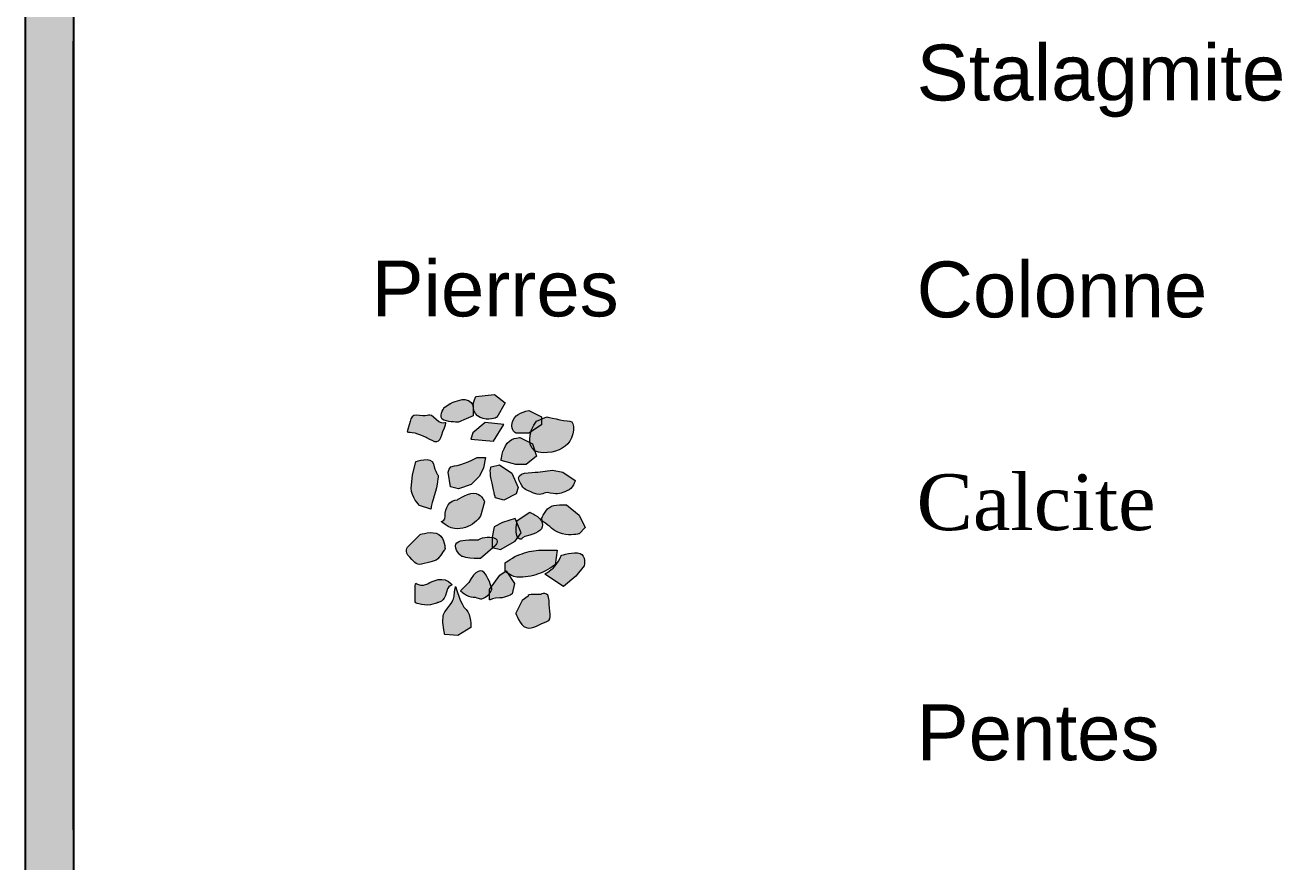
# Model space of a CAD drawing. Header units: metres. Extents: x -231 to 574, y -201 to 398.
# Drawn here: x -69.4 to -11.1, y -127 to -88.2 of the extents above; entities that cross this region are included whole.
import ezdxf

# ---------------------------------------------------------------- set-up
doc = ezdxf.new("R2010")
doc.units = ezdxf.units.M
doc.header["$MEASUREMENT"] = 0
for name, color, linetype in [("Blocs - Courant d'air", 204, 'Continuous'), ('Espace Papier - Cadre Visible', 250, 'Continuous'), ('Topo Dessin - Spéléothèmes', 26, 'Continuous')]:
    doc.layers.add(name, color=color, linetype=linetype)

# ---------------------------------------------------------------- blocks, each defined once
blk = doc.blocks.new('Pierre 001')
at = {"layer": 'Topo Dessin - Spéléothèmes'}
h = blk.add_hatch(color=255, dxfattribs=at)
h.dxf.hatch_style = 2
edge = h.paths.add_edge_path()
edge.add_spline(control_points=[(0.034, 0.653), (-0.393, 0.546), (-0.714, 0.439), (-0.821, 0.011), (-0.928, -0.417), (-0.607, -0.523), (-0.607, -0.523), (-0.607, -0.523), (0.034, -0.523), (0.034, -0.523), (0.034, -0.523), (0.676, -0.095), (0.676, -0.095), (0.676, -0.095), (0.676, 0.332), (0.676, 0.332), (0.676, 0.332), (0.034, 0.653), (0.034, 0.653)], knot_values=[0, 0, 0, 0, 1, 1, 1, 2, 2, 2, 3, 3, 3, 4, 4, 4, 5, 5, 5, 6, 6, 6, 6], degree=3, periodic=0)
at = {"layer": 'Topo Dessin - Spéléothèmes', "lineweight": 9}
blk.add_open_spline([(0.034, 0.653), (-0.393, 0.546), (-0.714, 0.439), (-0.821, 0.011), (-0.928, -0.417), (-0.607, -0.523), (-0.607, -0.523), (-0.607, -0.523), (0.034, -0.523), (0.034, -0.523), (0.034, -0.523), (0.676, -0.095), (0.676, -0.095), (0.676, -0.095), (0.676, 0.332), (0.676, 0.332), (0.676, 0.332), (0.034, 0.653), (0.034, 0.653)], degree=3, knots=[0, 0, 0, 0, 1, 1, 1, 2, 2, 2, 3, 3, 3, 4, 4, 4, 5, 5, 5, 6, 6, 6, 6], dxfattribs=at)
blk = doc.blocks.new('Pierre 002')
at = {"layer": 'Topo Dessin - Spéléothèmes'}
h = blk.add_hatch(color=255, dxfattribs=at)
h.dxf.hatch_style = 2
edge = h.paths.add_edge_path()
edge.add_spline(control_points=[(0.542, 0.773), (0.542, 0.773), (-0.314, 0.346), (-0.634, 0.346), (-0.955, 0.346), (-0.955, 0.025), (-0.955, 0.025), (-0.955, 0.025), (-0.848, -0.724), (-0.848, -0.724), (-0.848, -0.724), (-0.421, -0.831), (-0.421, -0.831), (-0.421, -0.831), (0.221, -0.617), (0.221, -0.617), (0.221, -0.617), (0.649, -0.189), (0.649, -0.189), (0.649, -0.189), (0.863, 0.239), (0.863, 0.239), (0.863, 0.239), (0.97, 0.773), (0.97, 0.773), (0.97, 0.773), (0.542, 0.773), (0.542, 0.773)], knot_values=[0, 0, 0, 0, 1, 1, 1, 2, 2, 2, 3, 3, 3, 4, 4, 4, 5, 5, 5, 6, 6, 6, 7, 7, 7, 8, 8, 8, 9, 9, 9, 9], degree=3, periodic=0)
at = {"layer": 'Topo Dessin - Spéléothèmes', "lineweight": 9}
blk.add_open_spline([(0.542, 0.773), (0.542, 0.773), (-0.314, 0.346), (-0.634, 0.346), (-0.955, 0.346), (-0.955, 0.025), (-0.955, 0.025), (-0.955, 0.025), (-0.848, -0.724), (-0.848, -0.724), (-0.848, -0.724), (-0.421, -0.831), (-0.421, -0.831), (-0.421, -0.831), (0.221, -0.617), (0.221, -0.617), (0.221, -0.617), (0.649, -0.189), (0.649, -0.189), (0.649, -0.189), (0.863, 0.239), (0.863, 0.239), (0.863, 0.239), (0.97, 0.773), (0.97, 0.773), (0.97, 0.773), (0.542, 0.773), (0.542, 0.773)], degree=3, knots=[0, 0, 0, 0, 1, 1, 1, 2, 2, 2, 3, 3, 3, 4, 4, 4, 5, 5, 5, 6, 6, 6, 7, 7, 7, 8, 8, 8, 9, 9, 9, 9], dxfattribs=at)
blk = doc.blocks.new('Pierre 003')
at = {"layer": 'Topo Dessin - Spéléothèmes'}
h = blk.add_hatch(color=255, dxfattribs=at)
h.dxf.hatch_style = 2
edge = h.paths.add_edge_path()
edge.add_spline(control_points=[(-0.373, 0.545), (-0.801, 0.545), (-1.015, 0.117), (-1.015, -0.31), (-1.015, -0.738), (-1.443, -0.417), (-1.015, -0.738), (-0.587, -1.059), (-0.159, -0.953), (0.161, -0.845), (0.482, -0.738), (0.803, -0.31), (0.803, -0.31), (0.803, -0.31), (1.017, 0.438), (1.017, 0.438), (1.017, 0.438), (0.91, 0.759), (0.589, 0.866), (0.269, 0.973), (-0.373, 0.545), (-0.373, 0.545)], knot_values=[0, 0, 0, 0, 1, 1, 1, 2, 2, 2, 3, 3, 3, 4, 4, 4, 5, 5, 5, 6, 6, 6, 7, 7, 7, 7], degree=3, periodic=0)
at = {"layer": 'Topo Dessin - Spéléothèmes', "lineweight": 9}
blk.add_open_spline([(-0.373, 0.545), (-0.801, 0.545), (-1.015, 0.117), (-1.015, -0.31), (-1.015, -0.738), (-1.443, -0.417), (-1.015, -0.738), (-0.587, -1.059), (-0.159, -0.953), (0.161, -0.845), (0.482, -0.738), (0.803, -0.31), (0.803, -0.31), (0.803, -0.31), (1.017, 0.438), (1.017, 0.438), (1.017, 0.438), (0.91, 0.759), (0.589, 0.866), (0.269, 0.973), (-0.373, 0.545), (-0.373, 0.545)], degree=3, knots=[0, 0, 0, 0, 1, 1, 1, 2, 2, 2, 3, 3, 3, 4, 4, 4, 5, 5, 5, 6, 6, 6, 7, 7, 7, 7], dxfattribs=at)
blk = doc.blocks.new('Pierre 004')
at = {"layer": 'Topo Dessin - Spéléothèmes'}
h = blk.add_hatch(color=255, dxfattribs=at)
h.dxf.hatch_style = 2
edge = h.paths.add_edge_path()
edge.add_spline(control_points=[(-0.449, 0.399), (-0.449, 0.399), (-0.771, 0.185), (-0.771, 0.185), (-0.771, 0.185), (-1.091, -0.35), (-0.771, -0.457), (-0.449, -0.564), (-0.022, -0.564), (-0.022, -0.564), (-0.022, -0.564), (0.38, -0.392), (0.38, -0.392), (0.38, -0.392), (0.727, -0.243), (0.727, -0.243), (0.727, -0.243), (0.727, 0.291), (0.727, 0.291), (0.727, 0.291), (0.62, 0.612), (0.299, 0.612), (-0.022, 0.612), (-0.449, 0.399), (-0.449, 0.399)], knot_values=[0, 0, 0, 0, 1, 1, 1, 2, 2, 2, 3, 3, 3, 4, 4, 4, 5, 5, 5, 6, 6, 6, 7, 7, 7, 8, 8, 8, 8], degree=3, periodic=0)
at = {"layer": 'Topo Dessin - Spéléothèmes', "lineweight": 9}
blk.add_open_spline([(-0.449, 0.399), (-0.449, 0.399), (-0.771, 0.185), (-0.771, 0.185), (-0.771, 0.185), (-1.091, -0.35), (-0.771, -0.457), (-0.449, -0.564), (-0.022, -0.564), (-0.022, -0.564), (-0.022, -0.564), (0.38, -0.392), (0.38, -0.392), (0.38, -0.392), (0.727, -0.243), (0.727, -0.243), (0.727, -0.243), (0.727, 0.291), (0.727, 0.291), (0.727, 0.291), (0.62, 0.612), (0.299, 0.612), (-0.022, 0.612), (-0.449, 0.399), (-0.449, 0.399)], degree=3, knots=[0, 0, 0, 0, 1, 1, 1, 2, 2, 2, 3, 3, 3, 4, 4, 4, 5, 5, 5, 6, 6, 6, 7, 7, 7, 8, 8, 8, 8], dxfattribs=at)
blk = doc.blocks.new('Pierre 005')
at = {"layer": 'Topo Dessin - Spéléothèmes'}
h = blk.add_hatch(color=255, dxfattribs=at)
h.dxf.hatch_style = 2
edge = h.paths.add_edge_path()
edge.add_spline(control_points=[(-0.857, 0.651), (-1.071, 0.223), (-1.071, -0.205), (-0.643, -0.419), (-0.215, -0.633), (0.213, -0.419), (0.213, -0.419), (0.213, -0.419), (0.641, 0.33), (0.641, 0.33), (0.641, 0.33), (0.106, 0.757), (0.106, 0.757), (0.106, 0.757), (-0.857, 0.651), (-0.857, 0.651)], knot_values=[0, 0, 0, 0, 1, 1, 1, 2, 2, 2, 3, 3, 3, 4, 4, 4, 5, 5, 5, 5], degree=3, periodic=0)
at = {"layer": 'Topo Dessin - Spéléothèmes', "lineweight": 9}
blk.add_open_spline([(-0.857, 0.651), (-1.071, 0.223), (-1.071, -0.205), (-0.643, -0.419), (-0.215, -0.633), (0.213, -0.419), (0.213, -0.419), (0.213, -0.419), (0.641, 0.33), (0.641, 0.33), (0.641, 0.33), (0.106, 0.757), (0.106, 0.757), (0.106, 0.757), (-0.857, 0.651), (-0.857, 0.651)], degree=3, knots=[0, 0, 0, 0, 1, 1, 1, 2, 2, 2, 3, 3, 3, 4, 4, 4, 5, 5, 5, 5], dxfattribs=at)
blk = doc.blocks.new('Pierre 006')
at = {"layer": 'Topo Dessin - Spéléothèmes'}
h = blk.add_hatch(color=255, dxfattribs=at)
h.dxf.hatch_style = 2
edge = h.paths.add_edge_path()
edge.add_spline(control_points=[(0.082, 0.683), (0.082, 0.683), (-0.453, 0.683), (-0.667, 0.256), (-0.881, -0.172), (-0.881, -0.493), (-0.881, -0.493), (-0.881, -0.493), (-0.132, -0.707), (-0.132, -0.707), (-0.132, -0.707), (0.403, -0.707), (0.403, -0.707), (0.403, -0.707), (0.938, -0.279), (0.938, -0.279), (0.938, -0.279), (0.724, 0.363), (0.724, 0.363), (0.724, 0.363), (0.082, 0.683), (0.082, 0.683)], knot_values=[0, 0, 0, 0, 1, 1, 1, 2, 2, 2, 3, 3, 3, 4, 4, 4, 5, 5, 5, 6, 6, 6, 7, 7, 7, 7], degree=3, periodic=0)
at = {"layer": 'Topo Dessin - Spéléothèmes', "lineweight": 9}
blk.add_open_spline([(0.082, 0.683), (0.082, 0.683), (-0.453, 0.683), (-0.667, 0.256), (-0.881, -0.172), (-0.881, -0.493), (-0.881, -0.493), (-0.881, -0.493), (-0.132, -0.707), (-0.132, -0.707), (-0.132, -0.707), (0.403, -0.707), (0.403, -0.707), (0.403, -0.707), (0.938, -0.279), (0.938, -0.279), (0.938, -0.279), (0.724, 0.363), (0.724, 0.363), (0.724, 0.363), (0.082, 0.683), (0.082, 0.683)], degree=3, knots=[0, 0, 0, 0, 1, 1, 1, 2, 2, 2, 3, 3, 3, 4, 4, 4, 5, 5, 5, 6, 6, 6, 7, 7, 7, 7], dxfattribs=at)
blk = doc.blocks.new('Pierre 007')
at = {"layer": 'Topo Dessin - Spéléothèmes'}
h = blk.add_hatch(color=255, dxfattribs=at)
h.dxf.hatch_style = 2
edge = h.paths.add_edge_path()
edge.add_spline(control_points=[(-0.91, -0.301), (-0.696, 0.234), (-0.803, 0.662), (-0.268, 0.555), (0.266, 0.447), (0.159, 0.768), (0.587, 0.34), (1.015, -0.087), (1.229, 0.447), (1.015, -0.087), (0.801, -0.622), (0.801, -0.942), (0.373, -0.729), (-0.054, -0.515), (0.374, -0.729), (-0.054, -0.515), (-0.482, -0.301), (-0.91, -0.301), (-0.91, -0.301)], knot_values=[0, 0, 0, 0, 1, 1, 1, 2, 2, 2, 3, 3, 3, 4, 4, 4, 5, 5, 5, 6, 6, 6, 6], degree=3, periodic=0)
at = {"layer": 'Topo Dessin - Spéléothèmes', "lineweight": 9}
blk.add_open_spline([(-0.91, -0.301), (-0.696, 0.234), (-0.803, 0.662), (-0.268, 0.555), (0.266, 0.447), (0.159, 0.768), (0.587, 0.34), (1.015, -0.087), (1.229, 0.447), (1.015, -0.087), (0.801, -0.622), (0.801, -0.942), (0.373, -0.729), (-0.054, -0.515), (0.374, -0.729), (-0.054, -0.515), (-0.482, -0.301), (-0.91, -0.301), (-0.91, -0.301)], degree=3, knots=[0, 0, 0, 0, 1, 1, 1, 2, 2, 2, 3, 3, 3, 4, 4, 4, 5, 5, 5, 6, 6, 6, 6], dxfattribs=at)
blk = doc.blocks.new('Pierre 008')
at = {"layer": 'Topo Dessin - Spéléothèmes'}
h = blk.add_hatch(color=255, dxfattribs=at)
h.dxf.hatch_style = 2
h.paths.add_polyline_path([(-0.134, 0.486), (-0.776, -0.049), (-0.883, -0.37), (0.293, -0.477), (0.828, 0.379)])
at = {"layer": 'Topo Dessin - Spéléothèmes', "lineweight": 9}
blk.add_lwpolyline([(-0.134, 0.486), (-0.776, -0.049), (-0.883, -0.37), (-0.883, -0.37), (0.293, -0.477), (0.828, 0.379), (-0.134, 0.486)], dxfattribs=at)
blk = doc.blocks.new('Pierre 009')
at = {"layer": 'Topo Dessin - Spéléothèmes'}
h = blk.add_hatch(color=255, dxfattribs=at)
h.dxf.hatch_style = 2
edge = h.paths.add_edge_path()
edge.add_spline(control_points=[(-0.702, 0.705), (-1.13, 0.17), (-1.237, -0.793), (-0.595, -0.899), (0.047, -1.007), (0.581, -0.793), (0.902, -0.472), (1.223, -0.151), (1.33, 0.705), (1.009, 0.705), (0.688, 0.705), (-0.167, 0.918), (-0.167, 0.918), (-0.167, 0.918), (-0.702, 0.705), (-0.702, 0.705)], knot_values=[0, 0, 0, 0, 1, 1, 1, 2, 2, 2, 3, 3, 3, 4, 4, 4, 5, 5, 5, 5], degree=3, periodic=0)
at = {"layer": 'Topo Dessin - Spéléothèmes', "lineweight": 9}
blk.add_open_spline([(-0.702, 0.705), (-1.13, 0.17), (-1.237, -0.793), (-0.595, -0.899), (0.047, -1.007), (0.581, -0.793), (0.902, -0.472), (1.223, -0.151), (1.33, 0.705), (1.009, 0.705), (0.688, 0.705), (-0.167, 0.918), (-0.167, 0.918), (-0.167, 0.918), (-0.702, 0.705), (-0.702, 0.705)], degree=3, knots=[0, 0, 0, 0, 1, 1, 1, 2, 2, 2, 3, 3, 3, 4, 4, 4, 5, 5, 5, 5], dxfattribs=at)
blk = doc.blocks.new('Pierre 010')
at = {"layer": 'Topo Dessin - Spéléothèmes'}
h = blk.add_hatch(color=255, dxfattribs=at)
h.dxf.hatch_style = 2
edge = h.paths.add_edge_path()
edge.add_spline(control_points=[(-0.777, -0.303), (-0.786, -0.744), (-0.353, -1.194), (-0.353, -1.194), (-0.353, -1.194), (0.24, -1.387), (0.24, -1.387), (0.24, -1.387), (0.216, -1.283), (0.41, -0.69), (0.603, -0.097), (0.611, 0.344), (0.611, 0.344), (0.611, 0.344), (0.46, 0.528), (0.364, 0.945), (0.268, 1.363), (-0.542, 1.067), (-0.542, 1.067), (-0.542, 1.067), (-0.711, 0.37), (-0.711, 0.37), (-0.711, 0.37), (-0.777, -0.303), (-0.777, -0.303)], knot_values=[0, 0, 0, 0, 1, 1, 1, 2, 2, 2, 3, 3, 3, 4, 4, 4, 5, 5, 5, 6, 6, 6, 7, 7, 7, 8, 8, 8, 8], degree=3, periodic=0)
at = {"layer": 'Topo Dessin - Spéléothèmes', "lineweight": 9}
blk.add_open_spline([(-0.777, -0.303), (-0.786, -0.744), (-0.353, -1.194), (-0.353, -1.194), (-0.353, -1.194), (0.24, -1.387), (0.24, -1.387), (0.24, -1.387), (0.216, -1.283), (0.41, -0.69), (0.603, -0.097), (0.611, 0.344), (0.611, 0.344), (0.611, 0.344), (0.46, 0.528), (0.364, 0.945), (0.268, 1.363), (-0.542, 1.067), (-0.542, 1.067), (-0.542, 1.067), (-0.711, 0.37), (-0.711, 0.37), (-0.711, 0.37), (-0.777, -0.303), (-0.777, -0.303)], degree=3, knots=[0, 0, 0, 0, 1, 1, 1, 2, 2, 2, 3, 3, 3, 4, 4, 4, 5, 5, 5, 6, 6, 6, 7, 7, 7, 8, 8, 8, 8], dxfattribs=at)
blk = doc.blocks.new('Pierre 011')
at = {"layer": 'Topo Dessin - Spéléothèmes'}
h = blk.add_hatch(color=255, dxfattribs=at)
h.dxf.hatch_style = 2
edge = h.paths.add_edge_path()
edge.add_spline(control_points=[(-0.633, 0.8), (-0.633, 0.8), (-0.74, 0.693), (-0.633, 0.158), (-0.526, -0.377), (-0.419, -0.804), (-0.419, -0.804), (-0.419, -0.804), (0.008, -0.912), (0.008, -0.912), (0.008, -0.912), (0.65, -0.591), (0.65, -0.591), (0.65, -0.591), (0.757, -0.269), (0.757, -0.269), (0.757, -0.269), (0.436, 0.479), (0.436, 0.479), (0.436, 0.479), (-0.205, 0.907), (-0.205, 0.907), (-0.205, 0.907), (-0.633, 0.8), (-0.633, 0.8)], knot_values=[0, 0, 0, 0, 1, 1, 1, 2, 2, 2, 3, 3, 3, 4, 4, 4, 5, 5, 5, 6, 6, 6, 7, 7, 7, 8, 8, 8, 8], degree=3, periodic=0)
at = {"layer": 'Topo Dessin - Spéléothèmes', "lineweight": 9}
blk.add_open_spline([(-0.633, 0.8), (-0.633, 0.8), (-0.74, 0.693), (-0.633, 0.158), (-0.526, -0.377), (-0.419, -0.804), (-0.419, -0.804), (-0.419, -0.804), (0.008, -0.912), (0.008, -0.912), (0.008, -0.912), (0.65, -0.591), (0.65, -0.591), (0.65, -0.591), (0.757, -0.269), (0.757, -0.269), (0.757, -0.269), (0.436, 0.479), (0.436, 0.479), (0.436, 0.479), (-0.205, 0.907), (-0.205, 0.907), (-0.205, 0.907), (-0.633, 0.8), (-0.633, 0.8)], degree=3, knots=[0, 0, 0, 0, 1, 1, 1, 2, 2, 2, 3, 3, 3, 4, 4, 4, 5, 5, 5, 6, 6, 6, 7, 7, 7, 8, 8, 8, 8], dxfattribs=at)
blk = doc.blocks.new('Pierre 012')
at = {"layer": 'Topo Dessin - Spéléothèmes'}
h = blk.add_hatch(color=255, dxfattribs=at)
h.dxf.hatch_style = 2
edge = h.paths.add_edge_path()
edge.add_spline(control_points=[(-0.425, 0.428), (-0.746, 0.428), (-1.601, 0.428), (-1.387, 0), (-1.173, -0.428), (-1.174, -0.428), (-0.639, -0.642), (-0.104, -0.856), (-0.211, -0.535), (0.217, -0.642), (0.645, -0.748), (0.751, -0.642), (1.072, -0.535), (1.394, -0.428), (1.5, 0), (1.5, 0), (1.5, 0), (0.859, 0.428), (0.859, 0.428), (0.859, 0.428), (0.324, 0.534), (0.324, 0.534), (0.324, 0.534), (-0.425, 0.428), (-0.425, 0.428)], knot_values=[0, 0, 0, 0, 1, 1, 1, 2, 2, 2, 3, 3, 3, 4, 4, 4, 5, 5, 5, 6, 6, 6, 7, 7, 7, 8, 8, 8, 8], degree=3, periodic=0)
at = {"layer": 'Topo Dessin - Spéléothèmes', "lineweight": 9}
blk.add_open_spline([(-0.425, 0.428), (-0.746, 0.428), (-1.601, 0.428), (-1.387, 0), (-1.173, -0.428), (-1.174, -0.428), (-0.639, -0.642), (-0.104, -0.856), (-0.211, -0.535), (0.217, -0.642), (0.645, -0.748), (0.751, -0.642), (1.072, -0.535), (1.394, -0.428), (1.5, 0), (1.5, 0), (1.5, 0), (0.859, 0.428), (0.859, 0.428), (0.859, 0.428), (0.324, 0.534), (0.324, 0.534), (0.324, 0.534), (-0.425, 0.428), (-0.425, 0.428)], degree=3, knots=[0, 0, 0, 0, 1, 1, 1, 2, 2, 2, 3, 3, 3, 4, 4, 4, 5, 5, 5, 6, 6, 6, 7, 7, 7, 8, 8, 8, 8], dxfattribs=at)
blk = doc.blocks.new('Pierre 013')
at = {"layer": 'Topo Dessin - Spéléothèmes'}
h = blk.add_hatch(color=255, dxfattribs=at)
h.dxf.hatch_style = 2
edge = h.paths.add_edge_path()
edge.add_spline(control_points=[(-0.383, 0.707), (-0.383, 0.707), (-1.024, 0.065), (-1.024, 0.065), (-1.024, 0.065), (-1.238, -0.148), (-0.917, -0.469), (-0.596, -0.791), (-0.597, -0.898), (-0.169, -0.791), (0.259, -0.684), (0.473, -0.684), (0.687, -0.363), (0.901, -0.042), (0.901, -0.042), (0.901, -0.042), (0.901, -0.042), (0.901, 0.492), (0.58, 0.707), (0.259, 0.92), (-0.383, 0.707), (-0.383, 0.707)], knot_values=[0, 0, 0, 0, 1, 1, 1, 2, 2, 2, 3, 3, 3, 4, 4, 4, 5, 5, 5, 6, 6, 6, 7, 7, 7, 7], degree=3, periodic=0)
at = {"layer": 'Topo Dessin - Spéléothèmes', "lineweight": 9}
blk.add_open_spline([(-0.383, 0.707), (-0.383, 0.707), (-1.024, 0.065), (-1.024, 0.065), (-1.024, 0.065), (-1.238, -0.148), (-0.917, -0.469), (-0.596, -0.791), (-0.597, -0.898), (-0.169, -0.791), (0.259, -0.684), (0.473, -0.684), (0.687, -0.363), (0.901, -0.042), (0.901, -0.042), (0.901, -0.042), (0.901, -0.042), (0.901, 0.492), (0.58, 0.707), (0.259, 0.92), (-0.383, 0.707), (-0.383, 0.707)], degree=3, knots=[0, 0, 0, 0, 1, 1, 1, 2, 2, 2, 3, 3, 3, 4, 4, 4, 5, 5, 5, 6, 6, 6, 7, 7, 7, 7], dxfattribs=at)
blk = doc.blocks.new('Pierre 014')
at = {"layer": 'Topo Dessin - Spéléothèmes'}
h = blk.add_hatch(color=255, dxfattribs=at)
h.dxf.hatch_style = 2
h.paths.add_polyline_path([(-0.203, 0.595), (-0.631, 0.382), (-0.738, -0.153), (-0.738, -0.688), (-0.31, -0.795), (0.439, -0.367), (0.76, 0.06), (0.439, 0.809)])
at = {"layer": 'Topo Dessin - Spéléothèmes', "lineweight": 9}
blk.add_lwpolyline([(-0.203, 0.595), (-0.631, 0.382), (-0.738, -0.153), (-0.738, -0.688), (-0.31, -0.795), (0.439, -0.367), (0.76, 0.06), (0.439, 0.809), (-0.203, 0.595)], dxfattribs=at)
blk = doc.blocks.new('Pierre 015')
at = {"layer": 'Topo Dessin - Spéléothèmes'}
h = blk.add_hatch(color=255, dxfattribs=at)
h.dxf.hatch_style = 2
edge = h.paths.add_edge_path()
edge.add_spline(control_points=[(0.146, 0.856), (-0.389, 0.856), (-0.709, 0.856), (-0.923, 0.535), (-1.137, 0.214), (-1.244, 0.107), (-0.923, -0.107), (-0.602, -0.321), (-0.496, -0.534), (-0.068, -0.641), (0.36, -0.749), (0.788, -0.641), (0.788, -0.641), (0.788, -0.641), (1.108, -0.321), (1.108, -0.321), (1.108, -0.321), (0.788, 0.321), (0.788, 0.321), (0.788, 0.321), (0.146, 0.856), (0.146, 0.856)], knot_values=[0, 0, 0, 0, 1, 1, 1, 2, 2, 2, 3, 3, 3, 4, 4, 4, 5, 5, 5, 6, 6, 6, 7, 7, 7, 7], degree=3, periodic=0)
at = {"layer": 'Topo Dessin - Spéléothèmes', "lineweight": 9}
blk.add_open_spline([(0.146, 0.856), (-0.389, 0.856), (-0.709, 0.856), (-0.923, 0.535), (-1.137, 0.214), (-1.244, 0.107), (-0.923, -0.107), (-0.602, -0.321), (-0.496, -0.534), (-0.068, -0.641), (0.36, -0.749), (0.788, -0.641), (0.788, -0.641), (0.788, -0.641), (1.108, -0.321), (1.108, -0.321), (1.108, -0.321), (0.788, 0.321), (0.788, 0.321), (0.788, 0.321), (0.146, 0.856), (0.146, 0.856)], degree=3, knots=[0, 0, 0, 0, 1, 1, 1, 2, 2, 2, 3, 3, 3, 4, 4, 4, 5, 5, 5, 6, 6, 6, 7, 7, 7, 7], dxfattribs=at)
blk = doc.blocks.new('Pierre 016')
at = {"layer": 'Topo Dessin - Spéléothèmes'}
h = blk.add_hatch(color=255, dxfattribs=at)
h.dxf.hatch_style = 2
edge = h.paths.add_edge_path()
edge.add_spline(control_points=[(0.192, 0.604), (-0.45, 0.283), (-0.45, 1.031), (-0.45, 0.283), (-0.45, -0.466), (-0.557, -0.359), (-0.129, -0.466), (0.298, -0.573), (0.726, -0.359), (0.726, -0.359), (0.726, -0.359), (1.047, -0.359), (1.154, 0.176), (1.261, 0.71), (1.688, 0.39), (1.261, 0.71), (0.833, 1.031), (0.192, 0.604), (0.192, 0.604)], knot_values=[0, 0, 0, 0, 1, 1, 1, 2, 2, 2, 3, 3, 3, 4, 4, 4, 5, 5, 5, 6, 6, 6, 6], degree=3, periodic=0)
at = {"layer": 'Topo Dessin - Spéléothèmes', "lineweight": 9}
blk.add_open_spline([(0.192, 0.604), (-0.45, 0.283), (-0.45, 1.031), (-0.45, 0.283), (-0.45, -0.466), (-0.557, -0.359), (-0.129, -0.466), (0.298, -0.573), (0.726, -0.359), (0.726, -0.359), (0.726, -0.359), (1.047, -0.359), (1.154, 0.176), (1.261, 0.71), (1.688, 0.39), (1.261, 0.71), (0.833, 1.031), (0.192, 0.604), (0.192, 0.604)], degree=3, knots=[0, 0, 0, 0, 1, 1, 1, 2, 2, 2, 3, 3, 3, 4, 4, 4, 5, 5, 5, 6, 6, 6, 6], dxfattribs=at)
blk = doc.blocks.new('Pierre 018')
at = {"layer": 'Topo Dessin - Spéléothèmes'}
h = blk.add_hatch(color=255, dxfattribs=at)
h.dxf.hatch_style = 2
edge = h.paths.add_edge_path()
edge.add_spline(control_points=[(-0.413, 0.752), (-0.413, 0.752), (-0.627, 0.218), (-0.948, 0.004), (-1.269, -0.21), (-1.269, -0.21), (-1.269, -0.21), (-1.269, -0.21), (-0.306, -0.852), (-0.306, -0.852), (-0.306, -0.852), (0.336, -0.317), (0.336, -0.317), (0.336, -0.317), (0.763, 0.218), (0.763, 0.218), (0.763, 0.218), (0.87, 0.752), (0.55, 0.859), (0.229, 0.966), (-0.413, 0.752), (-0.413, 0.752)], knot_values=[0, 0, 0, 0, 1, 1, 1, 2, 2, 2, 3, 3, 3, 4, 4, 4, 5, 5, 5, 6, 6, 6, 7, 7, 7, 7], degree=3, periodic=0)
at = {"layer": 'Topo Dessin - Spéléothèmes', "lineweight": 9}
blk.add_open_spline([(-0.413, 0.752), (-0.413, 0.752), (-0.627, 0.218), (-0.948, 0.004), (-1.269, -0.21), (-1.269, -0.21), (-1.269, -0.21), (-1.269, -0.21), (-0.306, -0.852), (-0.306, -0.852), (-0.306, -0.852), (0.336, -0.317), (0.336, -0.317), (0.336, -0.317), (0.763, 0.218), (0.763, 0.218), (0.763, 0.218), (0.87, 0.752), (0.55, 0.859), (0.229, 0.966), (-0.413, 0.752), (-0.413, 0.752)], degree=3, knots=[0, 0, 0, 0, 1, 1, 1, 2, 2, 2, 3, 3, 3, 4, 4, 4, 5, 5, 5, 6, 6, 6, 7, 7, 7, 7], dxfattribs=at)
blk = doc.blocks.new('Pierre 019')
at = {"layer": 'Topo Dessin - Spéléothèmes'}
h = blk.add_hatch(color=255, dxfattribs=at)
h.dxf.hatch_style = 2
edge = h.paths.add_edge_path()
edge.add_spline(control_points=[(-0.503, 0.151), (-0.182, 0.793), (0.139, 0.9), (0.352, 0.579), (0.566, 0.259), (0.673, -0.169), (0.673, -0.169), (0.673, -0.169), (0.673, -0.383), (0.352, -0.597), (0.031, -0.811), (0.032, -0.597), (-0.289, -0.597), (-0.61, -0.597), (-0.931, -0.277), (-0.931, -0.277), (-0.931, -0.277), (-0.503, 0.151), (-0.503, 0.151)], knot_values=[0, 0, 0, 0, 1, 1, 1, 2, 2, 2, 3, 3, 3, 4, 4, 4, 5, 5, 5, 6, 6, 6, 6], degree=3, periodic=0)
at = {"layer": 'Topo Dessin - Spéléothèmes', "lineweight": 9}
blk.add_open_spline([(-0.503, 0.151), (-0.182, 0.793), (0.139, 0.9), (0.352, 0.579), (0.566, 0.259), (0.673, -0.169), (0.673, -0.169), (0.673, -0.169), (0.673, -0.383), (0.352, -0.597), (0.031, -0.811), (0.032, -0.597), (-0.289, -0.597), (-0.61, -0.597), (-0.931, -0.277), (-0.931, -0.277), (-0.931, -0.277), (-0.503, 0.151), (-0.503, 0.151)], degree=3, knots=[0, 0, 0, 0, 1, 1, 1, 2, 2, 2, 3, 3, 3, 4, 4, 4, 5, 5, 5, 6, 6, 6, 6], dxfattribs=at)
blk = doc.blocks.new('Pierre 020')
at = {"layer": 'Topo Dessin - Spéléothèmes'}
h = blk.add_hatch(color=255, dxfattribs=at)
h.dxf.hatch_style = 2
edge = h.paths.add_edge_path()
edge.add_spline(control_points=[(-0.314, 0.78), (-0.421, 0.886), (0.336, 0.866), (0.336, 0.866), (0.336, 0.866), (0.764, 1.079), (0.764, 0.545), (0.764, 0.01), (0.977, -0.417), (0.657, -0.525), (0.336, -0.632), (-0.092, -0.953), (-0.413, -0.846), (-0.734, -0.738), (-0.948, -0.097), (-0.948, -0.097), (-0.948, -0.097), (-0.627, 0.545), (-0.627, 0.545), (-0.627, 0.545), (-0.314, 0.78), (-0.314, 0.78)], knot_values=[0, 0, 0, 0, 1, 1, 1, 2, 2, 2, 3, 3, 3, 4, 4, 4, 5, 5, 5, 6, 6, 6, 7, 7, 7, 7], degree=3, periodic=0)
at = {"layer": 'Topo Dessin - Spéléothèmes', "lineweight": 9}
blk.add_open_spline([(-0.314, 0.78), (-0.421, 0.886), (0.336, 0.866), (0.336, 0.866), (0.336, 0.866), (0.764, 1.079), (0.764, 0.545), (0.764, 0.01), (0.977, -0.417), (0.657, -0.525), (0.336, -0.632), (-0.092, -0.953), (-0.413, -0.846), (-0.734, -0.738), (-0.948, -0.097), (-0.948, -0.097), (-0.948, -0.097), (-0.627, 0.545), (-0.627, 0.545), (-0.627, 0.545), (-0.314, 0.78), (-0.314, 0.78)], degree=3, knots=[0, 0, 0, 0, 1, 1, 1, 2, 2, 2, 3, 3, 3, 4, 4, 4, 5, 5, 5, 6, 6, 6, 7, 7, 7, 7], dxfattribs=at)
blk = doc.blocks.new('Pierre 021')
at = {"layer": 'Topo Dessin - Spéléothèmes'}
h = blk.add_hatch(color=255, dxfattribs=at)
h.dxf.hatch_style = 2
edge = h.paths.add_edge_path()
edge.add_spline(control_points=[(-0.169, 1.68), (-0.217, 1.538), (-0.223, 1.425), (-0.231, 1.315), (-0.244, 1.141), (-0.264, 0.974), (-0.467, 0.716), (-0.798, 0.296), (-0.798, 0.296), (-0.819, -0.041), (-0.84, -0.379), (-0.731, -0.793), (-0.731, -0.793), (-0.731, -0.793), (-0.055, -0.835), (-0.055, -0.835), (-0.055, -0.835), (0.613, -0.436), (0.613, -0.436), (0.613, -0.436), (0.656, 0.239), (0.367, 0.494), (0.078, 0.749), (-0.169, 1.68), (-0.169, 1.68)], knot_values=[0, 0, 0, 0, 1, 1, 1, 2, 2, 2, 3, 3, 3, 4, 4, 4, 5, 5, 5, 6, 6, 6, 7, 7, 7, 8, 8, 8, 8], degree=3, periodic=0)
at = {"layer": 'Topo Dessin - Spéléothèmes', "lineweight": 9}
blk.add_open_spline([(-0.169, 1.68), (-0.217, 1.538), (-0.223, 1.425), (-0.231, 1.315), (-0.244, 1.141), (-0.264, 0.974), (-0.467, 0.716), (-0.798, 0.296), (-0.798, 0.296), (-0.819, -0.041), (-0.84, -0.379), (-0.731, -0.793), (-0.731, -0.793), (-0.731, -0.793), (-0.055, -0.835), (-0.055, -0.835), (-0.055, -0.835), (0.613, -0.436), (0.613, -0.436), (0.613, -0.436), (0.656, 0.239), (0.367, 0.494), (0.078, 0.749), (-0.169, 1.68), (-0.169, 1.68)], degree=3, knots=[0, 0, 0, 0, 1, 1, 1, 2, 2, 2, 3, 3, 3, 4, 4, 4, 5, 5, 5, 6, 6, 6, 7, 7, 7, 8, 8, 8, 8], dxfattribs=at)
blk = doc.blocks.new('Pierre 022')
at = {"layer": 'Topo Dessin - Spéléothèmes'}
h = blk.add_hatch(color=255, dxfattribs=at)
h.dxf.hatch_style = 2
edge = h.paths.add_edge_path()
edge.add_spline(control_points=[(-0.664, 0.182), (-0.878, -0.887), (-0.45, -0.781), (-0.45, -0.781), (-0.45, -0.781), (-0.45, -0.674), (-0.022, -0.567), (0.406, -0.46), (0.726, -0.246), (0.619, 0.075), (0.513, 0.395), (-0.022, 0.61), (-0.022, 0.61), (-0.022, 0.61), (-0.664, 0.182), (-0.664, 0.182)], knot_values=[0, 0, 0, 0, 1, 1, 1, 2, 2, 2, 3, 3, 3, 4, 4, 4, 5, 5, 5, 5], degree=3, periodic=0)
at = {"layer": 'Topo Dessin - Spéléothèmes', "lineweight": 9}
blk.add_open_spline([(-0.664, 0.182), (-0.878, -0.887), (-0.45, -0.781), (-0.45, -0.781), (-0.45, -0.781), (-0.45, -0.674), (-0.022, -0.567), (0.406, -0.46), (0.726, -0.246), (0.619, 0.075), (0.513, 0.395), (-0.022, 0.61), (-0.022, 0.61), (-0.022, 0.61), (-0.664, 0.182), (-0.664, 0.182)], degree=3, knots=[0, 0, 0, 0, 1, 1, 1, 2, 2, 2, 3, 3, 3, 4, 4, 4, 5, 5, 5, 5], dxfattribs=at)
blk = doc.blocks.new('Pierre 024')
at = {"layer": 'Topo Dessin - Spéléothèmes'}
h = blk.add_hatch(color=255, dxfattribs=at)
h.dxf.hatch_style = 2
edge = h.paths.add_edge_path()
edge.add_spline(control_points=[(0.09, 0.42), (-0.021, 0.42), (-0.129, 0.42), (-0.231, 0.419), (-0.721, 0.41), (-1.086, 0.365), (-1.086, 0.1), (-1.086, -0.221), (-0.766, -0.436), (-0.766, -0.436), (-0.766, -0.436), (-0.445, -0.543), (-0.124, -0.543), (0.197, -0.543), (0.197, -0.543), (0.197, -0.543), (0.197, -0.543), (0.945, 0.1), (0.945, 0.1), (0.945, 0.1), (1.266, 0.42), (0.838, 0.527), (0.411, 0.634), (0.09, 0.42), (0.09, 0.42)], knot_values=[0, 0, 0, 0, 1, 1, 1, 2, 2, 2, 3, 3, 3, 4, 4, 4, 5, 5, 5, 6, 6, 6, 7, 7, 7, 8, 8, 8, 8], degree=3, periodic=0)
at = {"layer": 'Topo Dessin - Spéléothèmes', "lineweight": 9}
blk.add_open_spline([(0.09, 0.42), (-0.021, 0.42), (-0.129, 0.42), (-0.231, 0.419), (-0.721, 0.41), (-1.086, 0.365), (-1.086, 0.1), (-1.086, -0.221), (-0.766, -0.436), (-0.766, -0.436), (-0.766, -0.436), (-0.445, -0.543), (-0.124, -0.543), (0.197, -0.543), (0.197, -0.543), (0.197, -0.543), (0.197, -0.543), (0.945, 0.1), (0.945, 0.1), (0.945, 0.1), (1.266, 0.42), (0.838, 0.527), (0.411, 0.634), (0.09, 0.42), (0.09, 0.42)], degree=3, knots=[0, 0, 0, 0, 1, 1, 1, 2, 2, 2, 3, 3, 3, 4, 4, 4, 5, 5, 5, 6, 6, 6, 7, 7, 7, 8, 8, 8, 8], dxfattribs=at)
blk = doc.blocks.new('Pierre 017')
at = {"layer": 'Topo Dessin - Spéléothèmes'}
h = blk.add_hatch(color=255, dxfattribs=at)
h.dxf.hatch_style = 2
edge = h.paths.add_edge_path()
edge.add_spline(control_points=[(-0.176, 0.611), (-0.176, 0.611), (-0.711, -0.138), (-0.711, -0.138), (-0.711, -0.138), (-0.711, -0.673), (-0.711, -0.673), (-0.711, -0.673), (-0.497, -0.566), (-0.176, -0.566), (0.145, -0.566), (0.466, -0.352), (0.466, -0.352), (0.466, -0.352), (0.572, 0.183), (0.572, 0.183), (0.572, 0.183), (0.145, 0.824), (0.145, 0.824), (0.145, 0.824), (-0.176, 0.611), (-0.176, 0.611)], knot_values=[0, 0, 0, 0, 1, 1, 1, 2, 2, 2, 3, 3, 3, 4, 4, 4, 5, 5, 5, 6, 6, 6, 7, 7, 7, 7], degree=3, periodic=0)
at = {"layer": 'Topo Dessin - Spéléothèmes', "lineweight": 9}
blk.add_open_spline([(-0.176, 0.611), (-0.176, 0.611), (-0.711, -0.138), (-0.711, -0.138), (-0.711, -0.138), (-0.711, -0.673), (-0.711, -0.673), (-0.711, -0.673), (-0.497, -0.566), (-0.176, -0.566), (0.145, -0.566), (0.466, -0.352), (0.466, -0.352), (0.466, -0.352), (0.572, 0.183), (0.572, 0.183), (0.572, 0.183), (0.145, 0.824), (0.145, 0.824), (0.145, 0.824), (-0.176, 0.611), (-0.176, 0.611)], degree=3, knots=[0, 0, 0, 0, 1, 1, 1, 2, 2, 2, 3, 3, 3, 4, 4, 4, 5, 5, 5, 6, 6, 6, 7, 7, 7, 7], dxfattribs=at)
blk = doc.blocks.new('Pierre 025')
at = {"layer": 'Topo Dessin - Spéléothèmes'}
h = blk.add_hatch(color=255, dxfattribs=at)
h.dxf.hatch_style = 2
edge = h.paths.add_edge_path()
edge.add_spline(control_points=[(0.424, 0.588), (0.102, 0.588), (-0.219, 0.481), (-0.539, 0.374), (-0.86, 0.266), (-1.288, -0.054), (-1.288, -0.054), (-1.288, -0.054), (-1.288, -0.482), (-1.288, -0.482), (-1.288, -0.482), (-0.967, -0.803), (-0.539, -0.803), (-0.111, -0.803), (0.209, -0.695), (0.53, -0.589), (0.851, -0.482), (1.279, -0.161), (1.279, -0.161), (1.279, -0.161), (1.386, 0.588), (1.386, 0.588), (1.386, 0.588), (0.424, 0.588), (0.424, 0.588)], knot_values=[0, 0, 0, 0, 1, 1, 1, 2, 2, 2, 3, 3, 3, 4, 4, 4, 5, 5, 5, 6, 6, 6, 7, 7, 7, 8, 8, 8, 8], degree=3, periodic=0)
at = {"layer": 'Topo Dessin - Spéléothèmes', "lineweight": 9}
blk.add_open_spline([(0.424, 0.588), (0.102, 0.588), (-0.219, 0.481), (-0.539, 0.374), (-0.86, 0.266), (-1.288, -0.054), (-1.288, -0.054), (-1.288, -0.054), (-1.288, -0.482), (-1.288, -0.482), (-1.288, -0.482), (-0.967, -0.803), (-0.539, -0.803), (-0.111, -0.803), (0.209, -0.695), (0.53, -0.589), (0.851, -0.482), (1.279, -0.161), (1.279, -0.161), (1.279, -0.161), (1.386, 0.588), (1.386, 0.588), (1.386, 0.588), (0.424, 0.588), (0.424, 0.588)], degree=3, knots=[0, 0, 0, 0, 1, 1, 1, 2, 2, 2, 3, 3, 3, 4, 4, 4, 5, 5, 5, 6, 6, 6, 7, 7, 7, 8, 8, 8, 8], dxfattribs=at)
blk = doc.blocks.new('Pierres')
at = {"layer": 'Topo Dessin - Spéléothèmes'}
for name, p in [('Pierre 004', (-1.867, 4.704)), ('Pierre 005', (-0.132, 4.806)), ('Pierre 007', (-3.63, 3.939)), ('Pierre 001', (1.705, 4.092)), ('Pierre 008', (-0.372, 3.637)), ('Pierre 009', (2.837, 3.496)), ('Pierre 006', (1.195, 2.665)), ('Pierre 010', (-3.545, 1.045)), ('Pierre 002', (-1.459, 1.543)), ('Pierre 011', (0.432, 1.045)), ('Pierre 012', (2.624, 1.135)), ('Pierre 003', (-1.561, -0.395)), ('Pierre 022', (1.807, -1.109)), ('Pierre 015', (3.534, -0.97)), ('Pierre 014', (0.59, -1.624)), ('Pierre 013', (-3.481, -2.35)), ('Pierre 024', (-0.948, -2.333)), ('Pierre 025', (1.807, -3.047)), ('Pierre 018', (3.824, -3.476)), ('Pierre 016', (-3.663, -4.783)), ('Pierre 019', (-0.846, -4.271)), ('Pierre 017', (0.42, -4.345)), ('Pierre 021', (-1.867, -6.004)), ('Pierre 020', (2.012, -5.596))]:
    blk.add_blockref(name, p, dxfattribs=at)
blk = doc.blocks.new('Cartouche')
at = {"layer": 'Espace Papier - Cadre Visible'}
blk.add_hatch(color=256, dxfattribs=at).paths.add_polyline_path([(176.25, 0), (176.25, 160), (173.75, 160), (173.75, 0)])
for p, q in [((173.75, 162.5), (173.75, 0)), ((176.25, 162.5), (176.25, 0)), ((176.25, 147.605), (176.25, 81.25)), ((176.25, 147.605), (176.25, 104.168)), ((176.25, 125.887), (176.25, 114.827)), ((176.25, 81.25), (176.25, 121.875)), ((176.25, 81.25), (176.25, 114.428)), ((176.25, 104.168), (176.25, 93.108))]:
    blk.add_line(p, q, dxfattribs=at)
at = {"layer": "Blocs - Courant d'air"}
blk.add_blockref('Pierres', (197.965, 98.108), dxfattribs=at)
at = {"layer": 'Espace Papier - Cadre Visible', "char_height": 2.87867}
for s, insert, attachment_point in [('\\fArial|b0|i0|c0|p34;\\W1;Stalagmite', (219.68, 119.827), 4), ('\\fArial|b0|i0|c0|p34;\\W1;Pierres', (197.965, 109.118), 5), ('\\fArial|b0|i0|c0|p34;\\W1;Colonne', (219.68, 109.068), 4), ('{\\fTimes New Roman|b0|i0|c0|p18;Calcite}', (219.68, 98.108), 4), ('{\\fArial|b0|i0|c0|p34;Pentes}', (219.68, 86.25), 4)]:
    blk.add_mtext(s, dxfattribs=dict(at, insert=insert, attachment_point=attachment_point))

msp = doc.modelspace()

# ---------------------------------------------------------------- block references
at = {"layer": 'Espace Papier - Cadre Visible', "xscale": 0.9, "yscale": 0.9, "zscale": 0.9}
msp.add_blockref('Cartouche', (-225.75, -198.59), dxfattribs=at)

doc.saveas('drawing.dxf')
